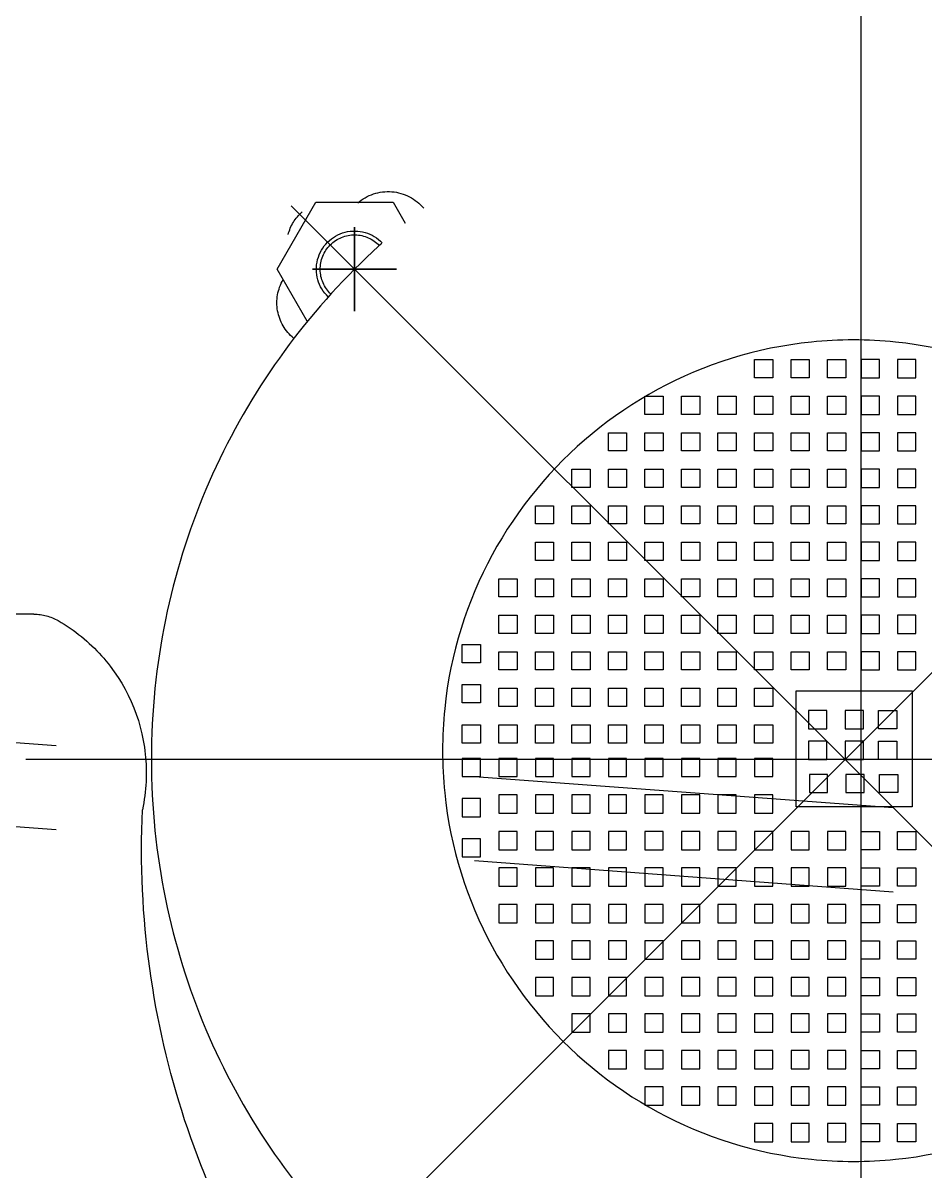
# Model space of a CAD drawing. Header units: millimetres. Extents: x 0 to 21000, y 0 to 14850.
# Drawn here: x 14876.6 to 15145.3, y 8149.8 to 8491.9 of the extents above; entities that cross this region are included whole.
import ezdxf

# ---------------------------------------------------------------- set-up
doc = ezdxf.new("R2010")
doc.units = ezdxf.units.MM
doc.header["$LTSCALE"] = 500
doc.linetypes.add('K', pattern=[2.5, 1.25, -0.25, 0.25, -0.25, 0.25, -0.25])
doc.layers.add('07', color=6, linetype='K')

# ---------------------------------------------------------------- blocks, each defined once
blk = doc.blocks.new('erewre')
at = {"layer": '07', "color": 6, "linetype": 'K'}
for p, q in [((9684.32, 9816.66), (9493.47, 7251.75)), ((9709.39, 9816.66), (9518.4, 7249.9))]:
    blk.add_line(p, q, dxfattribs=at)
blk = doc.blocks.new('fer')
at = {"layer": '07', "color": 6, "linetype": 'K', "ltscale": 1.5}
for p, q in [((15531.16, 7168), (15531.16, 6560.06)), ((15531.16, 6994.07), (15531.16, 6614.43)), ((15531.16, 6804.1), (15353.5, 6981.76)), ((15531.16, 6804.1), (15694.64, 6967.59)), ((15099.57, 6808.88), (16002.98, 6808.88)), ((15531.16, 6804.1), (15360.72, 6633.67)), ((15531.16, 6804.1), (15696.18, 6639.08)), ((15677.28, 6645.48), (15677.28, 6670.49)), ((15677.28, 6670.49), (15677.28, 6645.48)), ((15664.77, 6657.99), (15689.78, 6657.99)), ((15689.78, 6657.99), (15664.77, 6657.99)), ((15574.45, 6562.48), (15574.45, 6319.22))]:
    blk.add_line(p, q, dxfattribs=at)
at = {"layer": '07', "color": 6, "linetype": 'K', "ltscale": 8}
for p, q in [((15417.24, 6825.2), (15417.24, 6819.76)), ((15422.68, 6825.2), (15417.24, 6825.2)), ((15422.68, 6819.76), (15422.68, 6825.2)), ((15428.12, 6825.2), (15428.12, 6819.76)), ((15433.56, 6825.2), (15428.12, 6825.2)), ((15433.56, 6819.76), (15433.56, 6825.2)), ((15439, 6825.2), (15439, 6819.76)), ((15444.44, 6825.2), (15439, 6825.2)), ((15444.44, 6819.76), (15444.44, 6825.2)), ((15455.32, 6825.2), (15449.88, 6825.2)), ((15449.88, 6825.2), (15449.88, 6819.76)), ((15455.32, 6819.76), (15455.32, 6825.2)), ((15466.2, 6825.2), (15460.76, 6825.2)), ((15460.76, 6825.2), (15460.76, 6819.76)), ((15466.2, 6819.76), (15466.2, 6825.2)), ((15471.64, 6825.2), (15471.64, 6819.76)), ((15477.08, 6825.2), (15471.64, 6825.2)), ((15477.08, 6819.76), (15477.08, 6825.2)), ((15482.52, 6825.2), (15482.52, 6819.76)), ((15487.96, 6825.2), (15482.52, 6825.2)), ((15487.96, 6819.76), (15487.96, 6825.2)), ((15498.84, 6825.2), (15493.4, 6825.2)), ((15493.4, 6825.2), (15493.4, 6819.76)), ((15498.84, 6819.76), (15498.84, 6825.2)), ((15504.28, 6825.2), (15504.28, 6819.76)), ((15504.28, 6825.2), (15504.28, 6819.76)), ((15509.72, 6825.2), (15504.28, 6825.2)), ((15509.72, 6825.2), (15504.28, 6825.2)), ((15509.72, 6819.76), (15509.72, 6825.2)), ((15509.72, 6819.76), (15509.72, 6825.2)), ((15551.61, 6824.09), (15517.05, 6824.09)), ((15517.05, 6824.09), (15517.05, 6789.53)), ((15551.61, 6789.53), (15551.61, 6824.09)), ((15557.83, 6819.76), (15557.83, 6825.2)), ((15557.83, 6819.76), (15557.83, 6825.2)), ((15557.83, 6825.2), (15563.27, 6825.2)), ((15557.83, 6825.2), (15563.27, 6825.2)), ((15563.27, 6825.2), (15563.27, 6819.76)), ((15563.27, 6825.2), (15563.27, 6819.76)), ((15568.71, 6819.76), (15568.71, 6825.2)), ((15568.71, 6825.2), (15574.15, 6825.2)), ((15574.15, 6825.2), (15574.15, 6819.76)), ((15579.59, 6819.76), (15579.59, 6825.2)), ((15579.59, 6825.2), (15585.03, 6825.2)), ((15585.03, 6825.2), (15585.03, 6819.76)), ((15590.47, 6819.76), (15590.47, 6825.2)), ((15590.47, 6825.2), (15595.91, 6825.2)), ((15595.91, 6825.2), (15595.91, 6819.76)), ((15601.35, 6819.76), (15601.35, 6825.2)), ((15601.35, 6825.2), (15606.79, 6825.2)), ((15606.79, 6825.2), (15606.79, 6819.76)), ((15612.23, 6825.2), (15617.67, 6825.2)), ((15612.23, 6819.76), (15612.23, 6825.2)), ((15617.67, 6825.2), (15617.67, 6819.76)), ((15623.11, 6819.76), (15623.11, 6825.2)), ((15623.11, 6825.2), (15628.55, 6825.2)), ((15628.55, 6825.2), (15628.55, 6819.76)), ((15633.99, 6819.76), (15633.99, 6825.2)), ((15633.99, 6825.2), (15639.43, 6825.2)), ((15639.43, 6825.2), (15639.43, 6819.76)), ((15644.87, 6819.76), (15644.87, 6825.2)), ((15644.87, 6825.2), (15650.31, 6825.2)), ((15650.31, 6825.2), (15650.31, 6819.76)), ((15417.24, 6819.76), (15422.68, 6819.76)), ((15428.12, 6819.76), (15433.56, 6819.76)), ((15439, 6819.76), (15444.44, 6819.76)), ((15449.88, 6819.76), (15455.32, 6819.76)), ((15460.76, 6819.76), (15466.2, 6819.76)), ((15471.64, 6819.76), (15477.08, 6819.76)), ((15482.52, 6819.76), (15487.96, 6819.76)), ((15493.4, 6819.76), (15498.84, 6819.76)), ((15504.28, 6819.76), (15509.72, 6819.76)), ((15504.28, 6819.76), (15509.72, 6819.76)), ((15526.72, 6819.78), (15521.28, 6819.78)), ((15521.28, 6819.78), (15521.28, 6814.34)), ((15526.72, 6814.34), (15526.72, 6819.78)), ((15536.6, 6819.54), (15531.16, 6819.54)), ((15531.16, 6819.54), (15531.16, 6814.1)), ((15536.6, 6814.1), (15536.6, 6819.54)), ((15545.75, 6819.54), (15540.31, 6819.54)), ((15540.31, 6819.54), (15540.31, 6814.1)), ((15545.75, 6814.1), (15545.75, 6819.54)), ((15563.27, 6819.76), (15557.83, 6819.76)), ((15563.27, 6819.76), (15557.83, 6819.76)), ((15574.15, 6819.76), (15568.71, 6819.76)), ((15585.03, 6819.76), (15579.59, 6819.76)), ((15595.91, 6819.76), (15590.47, 6819.76)), ((15606.79, 6819.76), (15601.35, 6819.76)), ((15617.67, 6819.76), (15612.23, 6819.76)), ((15628.55, 6819.76), (15623.11, 6819.76)), ((15639.43, 6819.76), (15633.99, 6819.76)), ((15650.31, 6819.76), (15644.87, 6819.76)), ((15422.68, 6814.32), (15417.24, 6814.32)), ((15417.24, 6814.32), (15417.24, 6808.88)), ((15422.68, 6808.88), (15422.68, 6814.32)), ((15433.56, 6814.32), (15428.12, 6814.32)), ((15428.12, 6814.32), (15428.12, 6808.88)), ((15433.56, 6808.88), (15433.56, 6814.32)), ((15439, 6814.32), (15439, 6808.88)), ((15444.44, 6814.32), (15439, 6814.32)), ((15444.44, 6808.88), (15444.44, 6814.32)), ((15455.32, 6814.32), (15449.88, 6814.32)), ((15449.88, 6814.32), (15449.88, 6808.88)), ((15455.32, 6808.88), (15455.32, 6814.32)), ((15466.2, 6814.32), (15460.76, 6814.32)), ((15460.76, 6814.32), (15460.76, 6808.88)), ((15466.2, 6808.88), (15466.2, 6814.32)), ((15477.08, 6814.32), (15471.64, 6814.32)), ((15471.64, 6814.32), (15471.64, 6808.88)), ((15477.08, 6808.88), (15477.08, 6814.32)), ((15482.52, 6814.32), (15482.52, 6808.88)), ((15487.96, 6814.32), (15482.52, 6814.32)), ((15487.96, 6808.88), (15487.96, 6814.32)), ((15498.84, 6814.32), (15493.4, 6814.32)), ((15493.4, 6814.32), (15493.4, 6808.88)), ((15498.84, 6808.88), (15498.84, 6814.32)), ((15504.28, 6814.32), (15504.28, 6808.88)), ((15509.72, 6814.32), (15504.28, 6814.32)), ((15509.72, 6808.88), (15509.72, 6814.32)), ((15521.28, 6814.34), (15526.72, 6814.34)), ((15531.16, 6814.1), (15536.6, 6814.1)), ((15540.31, 6814.1), (15545.75, 6814.1)), ((15557.83, 6808.88), (15557.83, 6814.32)), ((15557.83, 6814.32), (15563.27, 6814.32)), ((15563.27, 6814.32), (15563.27, 6808.88)), ((15568.71, 6808.88), (15568.71, 6814.32)), ((15568.71, 6814.32), (15574.15, 6814.32)), ((15574.15, 6814.32), (15574.15, 6808.88)), ((15579.59, 6808.88), (15579.59, 6814.32)), ((15579.59, 6814.32), (15585.03, 6814.32)), ((15585.03, 6814.32), (15585.03, 6808.88)), ((15590.47, 6808.88), (15590.47, 6814.32)), ((15590.47, 6814.32), (15595.91, 6814.32)), ((15595.91, 6814.32), (15595.91, 6808.88)), ((15601.35, 6808.88), (15601.35, 6814.32)), ((15601.35, 6814.32), (15606.79, 6814.32)), ((15606.79, 6814.32), (15606.79, 6808.88)), ((15612.23, 6814.32), (15617.67, 6814.32)), ((15612.23, 6808.88), (15612.23, 6814.32)), ((15617.67, 6814.32), (15617.67, 6808.88)), ((15623.11, 6808.88), (15623.11, 6814.32)), ((15623.11, 6814.32), (15628.55, 6814.32)), ((15628.55, 6814.32), (15628.55, 6808.88)), ((15633.99, 6814.32), (15639.43, 6814.32)), ((15633.99, 6808.88), (15633.99, 6814.32)), ((15639.43, 6814.32), (15639.43, 6808.88)), ((15644.87, 6808.88), (15644.87, 6814.32)), ((15644.87, 6814.32), (15650.31, 6814.32)), ((15650.31, 6814.32), (15650.31, 6808.88)), ((15417.24, 6808.88), (15422.68, 6808.88)), ((15428.12, 6808.88), (15433.56, 6808.88)), ((15439, 6808.88), (15444.44, 6808.88)), ((15449.88, 6808.88), (15455.32, 6808.88)), ((15460.76, 6808.88), (15466.2, 6808.88)), ((15471.64, 6808.88), (15477.08, 6808.88)), ((15482.52, 6808.88), (15487.96, 6808.88)), ((15493.4, 6808.88), (15498.84, 6808.88)), ((15504.28, 6808.88), (15509.72, 6808.88)), ((15521.28, 6804.34), (15521.28, 6809.78)), ((15521.28, 6809.78), (15526.72, 6809.78)), ((15526.72, 6809.78), (15526.72, 6804.34)), ((15531.16, 6804.1), (15531.16, 6809.54)), ((15531.16, 6809.54), (15536.6, 6809.54)), ((15536.6, 6809.54), (15536.6, 6804.1)), ((15540.31, 6804.1), (15540.31, 6809.54)), ((15540.31, 6809.54), (15545.75, 6809.54)), ((15545.75, 6809.54), (15545.75, 6804.1)), ((15563.27, 6808.88), (15557.83, 6808.88)), ((15574.15, 6808.88), (15568.71, 6808.88)), ((15585.03, 6808.88), (15579.59, 6808.88)), ((15595.91, 6808.88), (15590.47, 6808.88)), ((15606.79, 6808.88), (15601.35, 6808.88)), ((15617.67, 6808.88), (15612.23, 6808.88)), ((15628.55, 6808.88), (15623.11, 6808.88)), ((15639.43, 6808.88), (15633.99, 6808.88)), ((15650.31, 6808.88), (15644.87, 6808.88)), ((15417.24, 6804.32), (15422.68, 6804.32)), ((15417.24, 6798.88), (15417.24, 6804.32)), ((15422.68, 6804.32), (15422.68, 6798.88)), ((15428.12, 6804.32), (15433.56, 6804.32)), ((15428.12, 6798.88), (15428.12, 6804.32)), ((15433.56, 6804.32), (15433.56, 6798.88)), ((15439, 6798.88), (15439, 6804.32)), ((15439, 6804.32), (15444.44, 6804.32)), ((15444.44, 6804.32), (15444.44, 6798.88)), ((15449.88, 6804.32), (15455.32, 6804.32)), ((15449.88, 6798.88), (15449.88, 6804.32)), ((15455.32, 6804.32), (15455.32, 6798.88)), ((15460.76, 6804.32), (15466.2, 6804.32)), ((15460.76, 6798.88), (15460.76, 6804.32)), ((15466.2, 6804.32), (15466.2, 6798.88)), ((15471.64, 6804.32), (15477.08, 6804.32)), ((15471.64, 6798.88), (15471.64, 6804.32)), ((15477.08, 6804.32), (15477.08, 6798.88)), ((15482.52, 6798.88), (15482.52, 6804.32)), ((15482.52, 6804.32), (15487.96, 6804.32)), ((15487.96, 6804.32), (15487.96, 6798.88)), ((15493.4, 6804.32), (15498.84, 6804.32)), ((15493.4, 6798.88), (15493.4, 6804.32)), ((15498.84, 6804.32), (15498.84, 6798.88)), ((15504.28, 6804.32), (15509.72, 6804.32)), ((15504.28, 6798.88), (15504.28, 6804.32)), ((15509.72, 6804.32), (15509.72, 6798.88)), ((15526.72, 6804.34), (15521.28, 6804.34)), ((15536.6, 6804.1), (15531.16, 6804.1)), ((15545.75, 6804.1), (15540.31, 6804.1)), ((15563.27, 6804.32), (15557.83, 6804.32)), ((15557.83, 6804.32), (15557.83, 6798.88)), ((15563.27, 6798.88), (15563.27, 6804.32)), ((15568.71, 6804.32), (15568.71, 6798.88)), ((15574.15, 6804.32), (15568.71, 6804.32)), ((15574.15, 6798.88), (15574.15, 6804.32)), ((15585.03, 6804.32), (15579.59, 6804.32)), ((15579.59, 6804.32), (15579.59, 6798.88)), ((15585.03, 6798.88), (15585.03, 6804.32)), ((15590.47, 6804.32), (15590.47, 6798.88)), ((15595.91, 6804.32), (15590.47, 6804.32)), ((15595.91, 6798.88), (15595.91, 6804.32)), ((15606.79, 6804.32), (15601.35, 6804.32)), ((15601.35, 6804.32), (15601.35, 6798.88)), ((15606.79, 6798.88), (15606.79, 6804.32)), ((15617.67, 6804.32), (15612.23, 6804.32)), ((15612.23, 6804.32), (15612.23, 6798.88)), ((15617.67, 6798.88), (15617.67, 6804.32)), ((15628.55, 6804.32), (15623.11, 6804.32)), ((15623.11, 6804.32), (15623.11, 6798.88)), ((15628.55, 6798.88), (15628.55, 6804.32)), ((15639.43, 6804.32), (15633.99, 6804.32)), ((15633.99, 6804.32), (15633.99, 6798.88)), ((15639.43, 6798.88), (15639.43, 6804.32)), ((15650.31, 6804.32), (15644.87, 6804.32)), ((15644.87, 6804.32), (15644.87, 6798.88)), ((15650.31, 6798.88), (15650.31, 6804.32)), ((15422.68, 6798.88), (15417.24, 6798.88)), ((15433.56, 6798.88), (15428.12, 6798.88)), ((15444.44, 6798.88), (15439, 6798.88)), ((15455.32, 6798.88), (15449.88, 6798.88)), ((15466.2, 6798.88), (15460.76, 6798.88)), ((15477.08, 6798.88), (15471.64, 6798.88)), ((15487.96, 6798.88), (15482.52, 6798.88)), ((15498.84, 6798.88), (15493.4, 6798.88)), ((15509.72, 6798.88), (15504.28, 6798.88)), ((15521.28, 6798.9), (15526.72, 6798.9)), ((15521.28, 6793.46), (15521.28, 6798.9)), ((15526.72, 6798.9), (15526.72, 6793.46)), ((15531.16, 6798.66), (15536.6, 6798.66)), ((15531.16, 6793.22), (15531.16, 6798.66)), ((15536.6, 6798.66), (15536.6, 6793.22)), ((15540.31, 6798.66), (15545.75, 6798.66)), ((15540.31, 6793.22), (15540.31, 6798.66)), ((15545.75, 6798.66), (15545.75, 6793.22)), ((15557.83, 6798.88), (15563.27, 6798.88)), ((15568.71, 6798.88), (15574.15, 6798.88)), ((15579.59, 6798.88), (15585.03, 6798.88)), ((15590.47, 6798.88), (15595.91, 6798.88)), ((15601.35, 6798.88), (15606.79, 6798.88)), ((15612.23, 6798.88), (15617.67, 6798.88)), ((15623.11, 6798.88), (15628.55, 6798.88)), ((15633.99, 6798.88), (15639.43, 6798.88)), ((15644.87, 6798.88), (15650.31, 6798.88)), ((15417.24, 6788), (15417.24, 6793.44)), ((15417.24, 6793.44), (15422.68, 6793.44)), ((15422.68, 6793.44), (15422.68, 6788)), ((15428.12, 6793.44), (15433.56, 6793.44)), ((15428.12, 6788), (15428.12, 6793.44)), ((15433.56, 6793.44), (15433.56, 6788)), ((15439, 6788), (15439, 6793.44)), ((15439, 6793.44), (15444.44, 6793.44)), ((15444.44, 6793.44), (15444.44, 6788)), ((15449.88, 6793.44), (15455.32, 6793.44)), ((15449.88, 6788), (15449.88, 6793.44)), ((15455.32, 6793.44), (15455.32, 6788)), ((15460.76, 6788), (15460.76, 6793.44)), ((15460.76, 6793.44), (15466.2, 6793.44)), ((15466.2, 6793.44), (15466.2, 6788)), ((15471.64, 6793.44), (15477.08, 6793.44)), ((15471.64, 6788), (15471.64, 6793.44)), ((15477.08, 6793.44), (15477.08, 6788)), ((15482.52, 6793.44), (15487.96, 6793.44)), ((15482.52, 6788), (15482.52, 6793.44)), ((15487.96, 6793.44), (15487.96, 6788)), ((15493.4, 6793.44), (15498.84, 6793.44)), ((15493.4, 6788), (15493.4, 6793.44)), ((15498.84, 6793.44), (15498.84, 6788)), ((15504.28, 6793.44), (15509.72, 6793.44)), ((15504.28, 6793.44), (15509.72, 6793.44)), ((15504.28, 6788), (15504.28, 6793.44)), ((15504.28, 6788), (15504.28, 6793.44)), ((15509.72, 6793.44), (15509.72, 6788)), ((15509.72, 6793.44), (15509.72, 6788)), ((15526.72, 6793.46), (15521.28, 6793.46)), ((15536.6, 6793.22), (15531.16, 6793.22)), ((15545.75, 6793.22), (15540.31, 6793.22)), ((15557.83, 6793.44), (15557.83, 6788)), ((15557.83, 6793.44), (15557.83, 6788)), ((15563.27, 6793.44), (15557.83, 6793.44)), ((15563.27, 6793.44), (15557.83, 6793.44)), ((15563.27, 6788), (15563.27, 6793.44)), ((15563.27, 6788), (15563.27, 6793.44)), ((15568.71, 6793.44), (15568.71, 6788)), ((15574.15, 6793.44), (15568.71, 6793.44)), ((15574.15, 6788), (15574.15, 6793.44)), ((15579.59, 6793.44), (15579.59, 6788)), ((15585.03, 6793.44), (15579.59, 6793.44)), ((15585.03, 6788), (15585.03, 6793.44)), ((15590.47, 6793.44), (15590.47, 6788)), ((15595.91, 6793.44), (15590.47, 6793.44)), ((15595.91, 6788), (15595.91, 6793.44)), ((15601.35, 6793.44), (15601.35, 6788)), ((15606.79, 6793.44), (15601.35, 6793.44)), ((15606.79, 6788), (15606.79, 6793.44)), ((15617.67, 6793.44), (15612.23, 6793.44)), ((15612.23, 6793.44), (15612.23, 6788)), ((15617.67, 6788), (15617.67, 6793.44)), ((15623.11, 6793.44), (15623.11, 6788)), ((15628.55, 6793.44), (15623.11, 6793.44)), ((15628.55, 6788), (15628.55, 6793.44)), ((15633.99, 6793.44), (15633.99, 6788)), ((15639.43, 6793.44), (15633.99, 6793.44)), ((15639.43, 6788), (15639.43, 6793.44)), ((15644.87, 6793.44), (15644.87, 6788)), ((15650.31, 6793.44), (15644.87, 6793.44)), ((15650.31, 6788), (15650.31, 6793.44)), ((15517.05, 6789.53), (15551.61, 6789.53)), ((15422.68, 6788), (15417.24, 6788)), ((15433.56, 6788), (15428.12, 6788)), ((15444.44, 6788), (15439, 6788)), ((15455.32, 6788), (15449.88, 6788)), ((15466.2, 6788), (15460.76, 6788)), ((15477.08, 6788), (15471.64, 6788)), ((15487.96, 6788), (15482.52, 6788)), ((15498.84, 6788), (15493.4, 6788)), ((15509.72, 6788), (15504.28, 6788)), ((15509.72, 6788), (15504.28, 6788)), ((15557.83, 6788), (15563.27, 6788)), ((15557.83, 6788), (15563.27, 6788)), ((15568.71, 6788), (15574.15, 6788)), ((15579.59, 6788), (15585.03, 6788)), ((15590.47, 6788), (15595.91, 6788)), ((15601.35, 6788), (15606.79, 6788)), ((15612.23, 6788), (15617.67, 6788)), ((15623.11, 6788), (15628.55, 6788)), ((15633.99, 6788), (15639.43, 6788)), ((15644.87, 6788), (15650.31, 6788)), ((15417.24, 6777.12), (15417.24, 6782.56)), ((15417.24, 6782.56), (15422.68, 6782.56)), ((15422.68, 6782.56), (15422.68, 6777.12)), ((15428.12, 6782.56), (15433.56, 6782.56)), ((15428.12, 6777.12), (15428.12, 6782.56)), ((15433.56, 6782.56), (15433.56, 6777.12)), ((15439, 6777.12), (15439, 6782.56)), ((15439, 6782.56), (15444.44, 6782.56)), ((15444.44, 6782.56), (15444.44, 6777.12)), ((15449.88, 6782.56), (15455.32, 6782.56)), ((15449.88, 6777.12), (15449.88, 6782.56)), ((15455.32, 6782.56), (15455.32, 6777.12)), ((15460.76, 6777.12), (15460.76, 6782.56)), ((15460.76, 6782.56), (15466.2, 6782.56)), ((15466.2, 6782.56), (15466.2, 6777.12)), ((15471.64, 6782.56), (15477.08, 6782.56)), ((15471.64, 6777.12), (15471.64, 6782.56)), ((15477.08, 6782.56), (15477.08, 6777.12)), ((15482.52, 6782.56), (15487.96, 6782.56)), ((15482.52, 6777.12), (15482.52, 6782.56)), ((15487.96, 6782.56), (15487.96, 6777.12)), ((15493.4, 6782.56), (15498.84, 6782.56)), ((15493.4, 6777.12), (15493.4, 6782.56)), ((15498.84, 6782.56), (15498.84, 6777.12)), ((15504.28, 6777.12), (15504.28, 6782.56)), ((15504.28, 6777.12), (15504.28, 6782.56)), ((15504.28, 6782.56), (15509.72, 6782.56)), ((15504.28, 6782.56), (15509.72, 6782.56)), ((15509.72, 6782.56), (15509.72, 6777.12)), ((15509.72, 6782.56), (15509.72, 6777.12)), ((15515.16, 6777.12), (15515.16, 6782.56)), ((15515.16, 6777.12), (15515.16, 6782.56)), ((15515.16, 6777.12), (15515.16, 6782.56)), ((15515.16, 6782.56), (15520.6, 6782.56)), ((15515.16, 6782.56), (15520.6, 6782.56)), ((15515.16, 6782.56), (15520.6, 6782.56)), ((15520.6, 6782.56), (15520.6, 6777.12)), ((15520.6, 6782.56), (15520.6, 6777.12)), ((15520.6, 6782.56), (15520.6, 6777.12)), ((15526.04, 6782.56), (15531.48, 6782.56)), ((15526.04, 6777.12), (15526.04, 6782.56)), ((15531.48, 6782.56), (15531.48, 6777.12)), ((15536.07, 6782.56), (15536.07, 6777.12)), ((15541.51, 6782.56), (15536.07, 6782.56)), ((15541.51, 6777.12), (15541.51, 6782.56)), ((15552.39, 6782.56), (15546.95, 6782.56)), ((15552.39, 6782.56), (15546.95, 6782.56)), ((15552.39, 6782.56), (15546.95, 6782.56)), ((15546.95, 6782.56), (15546.95, 6777.12)), ((15546.95, 6782.56), (15546.95, 6777.12)), ((15546.95, 6782.56), (15546.95, 6777.12)), ((15552.39, 6777.12), (15552.39, 6782.56)), ((15552.39, 6777.12), (15552.39, 6782.56)), ((15552.39, 6777.12), (15552.39, 6782.56)), ((15557.83, 6782.56), (15557.83, 6777.12)), ((15557.83, 6782.56), (15557.83, 6777.12)), ((15563.27, 6782.56), (15557.83, 6782.56)), ((15563.27, 6782.56), (15557.83, 6782.56)), ((15563.27, 6777.12), (15563.27, 6782.56)), ((15563.27, 6777.12), (15563.27, 6782.56)), ((15574.15, 6782.56), (15568.71, 6782.56)), ((15568.71, 6782.56), (15568.71, 6777.12)), ((15574.15, 6777.12), (15574.15, 6782.56)), ((15579.59, 6782.56), (15579.59, 6777.12)), ((15585.03, 6782.56), (15579.59, 6782.56)), ((15585.03, 6777.12), (15585.03, 6782.56)), ((15595.91, 6782.56), (15590.47, 6782.56)), ((15590.47, 6782.56), (15590.47, 6777.12)), ((15595.91, 6777.12), (15595.91, 6782.56)), ((15601.35, 6782.56), (15601.35, 6777.12)), ((15606.79, 6782.56), (15601.35, 6782.56)), ((15606.79, 6777.12), (15606.79, 6782.56)), ((15617.67, 6782.56), (15612.23, 6782.56)), ((15612.23, 6782.56), (15612.23, 6777.12)), ((15617.67, 6777.12), (15617.67, 6782.56)), ((15623.11, 6782.56), (15623.11, 6777.12)), ((15628.55, 6782.56), (15623.11, 6782.56)), ((15628.55, 6777.12), (15628.55, 6782.56)), ((15639.43, 6782.56), (15633.99, 6782.56)), ((15633.99, 6782.56), (15633.99, 6777.12)), ((15639.43, 6777.12), (15639.43, 6782.56)), ((15644.87, 6782.56), (15644.87, 6777.12)), ((15650.31, 6782.56), (15644.87, 6782.56)), ((15650.31, 6777.12), (15650.31, 6782.56)), ((15422.68, 6777.12), (15417.24, 6777.12)), ((15433.56, 6777.12), (15428.12, 6777.12)), ((15444.44, 6777.12), (15439, 6777.12)), ((15455.32, 6777.12), (15449.88, 6777.12)), ((15466.2, 6777.12), (15460.76, 6777.12)), ((15477.08, 6777.12), (15471.64, 6777.12)), ((15487.96, 6777.12), (15482.52, 6777.12)), ((15498.84, 6777.12), (15493.4, 6777.12)), ((15509.72, 6777.12), (15504.28, 6777.12)), ((15509.72, 6777.12), (15504.28, 6777.12)), ((15520.6, 6777.12), (15515.16, 6777.12)), ((15520.6, 6777.12), (15515.16, 6777.12)), ((15520.6, 6777.12), (15515.16, 6777.12)), ((15531.48, 6777.12), (15526.04, 6777.12)), ((15536.07, 6777.12), (15541.51, 6777.12)), ((15546.95, 6777.12), (15552.39, 6777.12)), ((15546.95, 6777.12), (15552.39, 6777.12)), ((15546.95, 6777.12), (15552.39, 6777.12)), ((15557.83, 6777.12), (15563.27, 6777.12)), ((15557.83, 6777.12), (15563.27, 6777.12)), ((15568.71, 6777.12), (15574.15, 6777.12)), ((15579.59, 6777.12), (15585.03, 6777.12)), ((15590.47, 6777.12), (15595.91, 6777.12)), ((15601.35, 6777.12), (15606.79, 6777.12)), ((15612.23, 6777.12), (15617.67, 6777.12)), ((15623.11, 6777.12), (15628.55, 6777.12)), ((15633.99, 6777.12), (15639.43, 6777.12)), ((15644.87, 6777.12), (15650.31, 6777.12)), ((15428.12, 6771.68), (15433.56, 6771.68)), ((15428.12, 6766.24), (15428.12, 6771.68)), ((15433.56, 6771.68), (15433.56, 6766.24)), ((15439, 6766.24), (15439, 6771.68)), ((15439, 6771.68), (15444.44, 6771.68)), ((15444.44, 6771.68), (15444.44, 6766.24)), ((15449.88, 6771.68), (15455.32, 6771.68)), ((15449.88, 6766.24), (15449.88, 6771.68)), ((15455.32, 6771.68), (15455.32, 6766.24)), ((15460.76, 6771.68), (15466.2, 6771.68)), ((15460.76, 6766.24), (15460.76, 6771.68)), ((15466.2, 6771.68), (15466.2, 6766.24)), ((15471.64, 6771.68), (15477.08, 6771.68)), ((15471.64, 6766.24), (15471.64, 6771.68)), ((15477.08, 6771.68), (15477.08, 6766.24)), ((15482.52, 6771.68), (15487.96, 6771.68)), ((15482.52, 6766.24), (15482.52, 6771.68)), ((15487.96, 6771.68), (15487.96, 6766.24)), ((15493.4, 6771.68), (15498.84, 6771.68)), ((15493.4, 6766.24), (15493.4, 6771.68)), ((15498.84, 6771.68), (15498.84, 6766.24)), ((15504.28, 6771.68), (15509.72, 6771.68)), ((15504.28, 6771.68), (15509.72, 6771.68)), ((15504.28, 6766.24), (15504.28, 6771.68)), ((15504.28, 6766.24), (15504.28, 6771.68)), ((15509.72, 6771.68), (15509.72, 6766.24)), ((15509.72, 6771.68), (15509.72, 6766.24)), ((15515.16, 6766.24), (15515.16, 6771.68)), ((15515.16, 6766.24), (15515.16, 6771.68)), ((15515.16, 6766.24), (15515.16, 6771.68)), ((15515.16, 6771.68), (15520.6, 6771.68)), ((15515.16, 6771.68), (15520.6, 6771.68)), ((15515.16, 6771.68), (15520.6, 6771.68)), ((15520.6, 6771.68), (15520.6, 6766.24)), ((15520.6, 6771.68), (15520.6, 6766.24)), ((15520.6, 6771.68), (15520.6, 6766.24)), ((15526.04, 6771.68), (15531.48, 6771.68)), ((15526.04, 6766.24), (15526.04, 6771.68)), ((15531.48, 6771.68), (15531.48, 6766.24)), ((15536.07, 6771.68), (15536.07, 6766.24)), ((15541.51, 6771.68), (15536.07, 6771.68)), ((15541.51, 6766.24), (15541.51, 6771.68)), ((15552.39, 6771.68), (15546.95, 6771.68)), ((15552.39, 6771.68), (15546.95, 6771.68)), ((15552.39, 6771.68), (15546.95, 6771.68)), ((15546.95, 6771.68), (15546.95, 6766.24)), ((15546.95, 6771.68), (15546.95, 6766.24)), ((15546.95, 6771.68), (15546.95, 6766.24)), ((15552.39, 6766.24), (15552.39, 6771.68)), ((15552.39, 6766.24), (15552.39, 6771.68)), ((15552.39, 6766.24), (15552.39, 6771.68)), ((15557.83, 6771.68), (15557.83, 6766.24)), ((15557.83, 6771.68), (15557.83, 6766.24)), ((15563.27, 6771.68), (15557.83, 6771.68)), ((15563.27, 6771.68), (15557.83, 6771.68)), ((15563.27, 6766.24), (15563.27, 6771.68)), ((15563.27, 6766.24), (15563.27, 6771.68)), ((15574.15, 6771.68), (15568.71, 6771.68)), ((15568.71, 6771.68), (15568.71, 6766.24)), ((15574.15, 6766.24), (15574.15, 6771.68)), ((15579.59, 6771.68), (15579.59, 6766.24)), ((15585.03, 6771.68), (15579.59, 6771.68)), ((15585.03, 6766.24), (15585.03, 6771.68)), ((15595.91, 6771.68), (15590.47, 6771.68)), ((15590.47, 6771.68), (15590.47, 6766.24)), ((15595.91, 6766.24), (15595.91, 6771.68)), ((15601.35, 6771.68), (15601.35, 6766.24)), ((15606.79, 6771.68), (15601.35, 6771.68)), ((15606.79, 6766.24), (15606.79, 6771.68)), ((15617.67, 6771.68), (15612.23, 6771.68)), ((15612.23, 6771.68), (15612.23, 6766.24)), ((15617.67, 6766.24), (15617.67, 6771.68)), ((15623.11, 6771.68), (15623.11, 6766.24)), ((15628.55, 6771.68), (15623.11, 6771.68)), ((15628.55, 6766.24), (15628.55, 6771.68)), ((15639.43, 6771.68), (15633.99, 6771.68)), ((15633.99, 6771.68), (15633.99, 6766.24)), ((15639.43, 6766.24), (15639.43, 6771.68)), ((15433.56, 6766.24), (15428.12, 6766.24)), ((15444.44, 6766.24), (15439, 6766.24)), ((15455.32, 6766.24), (15449.88, 6766.24)), ((15466.2, 6766.24), (15460.76, 6766.24)), ((15477.08, 6766.24), (15471.64, 6766.24)), ((15487.96, 6766.24), (15482.52, 6766.24)), ((15498.84, 6766.24), (15493.4, 6766.24)), ((15509.72, 6766.24), (15504.28, 6766.24)), ((15509.72, 6766.24), (15504.28, 6766.24)), ((15520.6, 6766.24), (15515.16, 6766.24)), ((15520.6, 6766.24), (15515.16, 6766.24)), ((15520.6, 6766.24), (15515.16, 6766.24)), ((15531.48, 6766.24), (15526.04, 6766.24)), ((15536.07, 6766.24), (15541.51, 6766.24)), ((15546.95, 6766.24), (15552.39, 6766.24)), ((15546.95, 6766.24), (15552.39, 6766.24)), ((15546.95, 6766.24), (15552.39, 6766.24)), ((15557.83, 6766.24), (15563.27, 6766.24)), ((15557.83, 6766.24), (15563.27, 6766.24)), ((15568.71, 6766.24), (15574.15, 6766.24)), ((15579.59, 6766.24), (15585.03, 6766.24)), ((15590.47, 6766.24), (15595.91, 6766.24)), ((15601.35, 6766.24), (15606.79, 6766.24)), ((15612.23, 6766.24), (15617.67, 6766.24)), ((15623.11, 6766.24), (15628.55, 6766.24)), ((15633.99, 6766.24), (15639.43, 6766.24)), ((15428.12, 6760.8), (15433.56, 6760.8)), ((15428.12, 6755.36), (15428.12, 6760.8)), ((15433.56, 6760.8), (15433.56, 6755.36)), ((15439, 6755.36), (15439, 6760.8)), ((15439, 6760.8), (15444.44, 6760.8)), ((15444.44, 6760.8), (15444.44, 6755.36)), ((15449.88, 6760.8), (15455.32, 6760.8)), ((15449.88, 6755.36), (15449.88, 6760.8)), ((15455.32, 6760.8), (15455.32, 6755.36)), ((15460.76, 6760.8), (15466.2, 6760.8)), ((15460.76, 6755.36), (15460.76, 6760.8)), ((15466.2, 6760.8), (15466.2, 6755.36)), ((15471.64, 6760.8), (15477.08, 6760.8)), ((15471.64, 6755.36), (15471.64, 6760.8)), ((15477.08, 6760.8), (15477.08, 6755.36)), ((15482.52, 6755.36), (15482.52, 6760.8)), ((15482.52, 6760.8), (15487.96, 6760.8)), ((15487.96, 6760.8), (15487.96, 6755.36)), ((15493.4, 6760.8), (15498.84, 6760.8)), ((15493.4, 6755.36), (15493.4, 6760.8)), ((15498.84, 6760.8), (15498.84, 6755.36)), ((15504.28, 6760.8), (15509.72, 6760.8)), ((15504.28, 6760.8), (15509.72, 6760.8)), ((15504.28, 6755.36), (15504.28, 6760.8)), ((15504.28, 6755.36), (15504.28, 6760.8)), ((15509.72, 6760.8), (15509.72, 6755.36)), ((15509.72, 6760.8), (15509.72, 6755.36)), ((15515.16, 6755.36), (15515.16, 6760.8)), ((15515.16, 6755.36), (15515.16, 6760.8)), ((15515.16, 6755.36), (15515.16, 6760.8)), ((15515.16, 6760.8), (15520.6, 6760.8)), ((15515.16, 6760.8), (15520.6, 6760.8)), ((15515.16, 6760.8), (15520.6, 6760.8)), ((15520.6, 6760.8), (15520.6, 6755.36)), ((15520.6, 6760.8), (15520.6, 6755.36)), ((15520.6, 6760.8), (15520.6, 6755.36)), ((15526.04, 6755.36), (15526.04, 6760.8)), ((15526.04, 6760.8), (15531.48, 6760.8)), ((15531.48, 6760.8), (15531.48, 6755.36)), ((15541.51, 6760.8), (15536.07, 6760.8)), ((15536.07, 6760.8), (15536.07, 6755.36)), ((15541.51, 6755.36), (15541.51, 6760.8)), ((15552.39, 6760.8), (15546.95, 6760.8)), ((15552.39, 6760.8), (15546.95, 6760.8)), ((15552.39, 6760.8), (15546.95, 6760.8)), ((15546.95, 6760.8), (15546.95, 6755.36)), ((15546.95, 6760.8), (15546.95, 6755.36)), ((15546.95, 6760.8), (15546.95, 6755.36)), ((15552.39, 6755.36), (15552.39, 6760.8)), ((15552.39, 6755.36), (15552.39, 6760.8)), ((15552.39, 6755.36), (15552.39, 6760.8)), ((15557.83, 6760.8), (15557.83, 6755.36)), ((15557.83, 6760.8), (15557.83, 6755.36)), ((15563.27, 6760.8), (15557.83, 6760.8)), ((15563.27, 6760.8), (15557.83, 6760.8)), ((15563.27, 6755.36), (15563.27, 6760.8)), ((15563.27, 6755.36), (15563.27, 6760.8)), ((15568.71, 6760.8), (15568.71, 6755.36)), ((15574.15, 6760.8), (15568.71, 6760.8)), ((15574.15, 6755.36), (15574.15, 6760.8)), ((15585.03, 6760.8), (15579.59, 6760.8)), ((15579.59, 6760.8), (15579.59, 6755.36)), ((15585.03, 6755.36), (15585.03, 6760.8)), ((15590.47, 6760.8), (15590.47, 6755.36)), ((15595.91, 6760.8), (15590.47, 6760.8)), ((15595.91, 6755.36), (15595.91, 6760.8)), ((15606.79, 6760.8), (15601.35, 6760.8)), ((15601.35, 6760.8), (15601.35, 6755.36)), ((15606.79, 6755.36), (15606.79, 6760.8)), ((15617.67, 6760.8), (15612.23, 6760.8)), ((15612.23, 6760.8), (15612.23, 6755.36)), ((15617.67, 6755.36), (15617.67, 6760.8)), ((15628.55, 6760.8), (15623.11, 6760.8)), ((15623.11, 6760.8), (15623.11, 6755.36)), ((15628.55, 6755.36), (15628.55, 6760.8)), ((15639.43, 6760.8), (15633.99, 6760.8)), ((15633.99, 6760.8), (15633.99, 6755.36)), ((15639.43, 6755.36), (15639.43, 6760.8)), ((15433.56, 6755.36), (15428.12, 6755.36)), ((15444.44, 6755.36), (15439, 6755.36)), ((15455.32, 6755.36), (15449.88, 6755.36)), ((15466.2, 6755.36), (15460.76, 6755.36)), ((15477.08, 6755.36), (15471.64, 6755.36)), ((15487.96, 6755.36), (15482.52, 6755.36)), ((15498.84, 6755.36), (15493.4, 6755.36)), ((15509.72, 6755.36), (15504.28, 6755.36)), ((15509.72, 6755.36), (15504.28, 6755.36)), ((15520.6, 6755.36), (15515.16, 6755.36)), ((15520.6, 6755.36), (15515.16, 6755.36)), ((15520.6, 6755.36), (15515.16, 6755.36)), ((15531.48, 6755.36), (15526.04, 6755.36)), ((15536.07, 6755.36), (15541.51, 6755.36)), ((15546.95, 6755.36), (15552.39, 6755.36)), ((15546.95, 6755.36), (15552.39, 6755.36)), ((15546.95, 6755.36), (15552.39, 6755.36)), ((15557.83, 6755.36), (15563.27, 6755.36)), ((15557.83, 6755.36), (15563.27, 6755.36)), ((15568.71, 6755.36), (15574.15, 6755.36)), ((15579.59, 6755.36), (15585.03, 6755.36)), ((15590.47, 6755.36), (15595.91, 6755.36)), ((15601.35, 6755.36), (15606.79, 6755.36)), ((15612.23, 6755.36), (15617.67, 6755.36)), ((15623.11, 6755.36), (15628.55, 6755.36)), ((15633.99, 6755.36), (15639.43, 6755.36)), ((15428.12, 6749.92), (15433.56, 6749.92)), ((15428.12, 6744.48), (15428.12, 6749.92)), ((15433.56, 6749.92), (15433.56, 6744.48)), ((15439, 6744.48), (15439, 6749.92)), ((15439, 6749.92), (15444.44, 6749.92)), ((15444.44, 6749.92), (15444.44, 6744.48)), ((15449.88, 6749.92), (15455.32, 6749.92)), ((15449.88, 6744.48), (15449.88, 6749.92)), ((15455.32, 6749.92), (15455.32, 6744.48)), ((15460.76, 6744.48), (15460.76, 6749.92)), ((15460.76, 6749.92), (15466.2, 6749.92)), ((15466.2, 6749.92), (15466.2, 6744.48)), ((15471.64, 6749.92), (15477.08, 6749.92)), ((15471.64, 6744.48), (15471.64, 6749.92)), ((15477.08, 6749.92), (15477.08, 6744.48)), ((15482.52, 6744.48), (15482.52, 6749.92)), ((15482.52, 6749.92), (15487.96, 6749.92)), ((15487.96, 6749.92), (15487.96, 6744.48)), ((15493.4, 6749.92), (15498.84, 6749.92)), ((15493.4, 6744.48), (15493.4, 6749.92)), ((15498.84, 6749.92), (15498.84, 6744.48)), ((15504.28, 6744.48), (15504.28, 6749.92)), ((15504.28, 6744.48), (15504.28, 6749.92)), ((15504.28, 6749.92), (15509.72, 6749.92)), ((15504.28, 6749.92), (15509.72, 6749.92)), ((15509.72, 6749.92), (15509.72, 6744.48)), ((15509.72, 6749.92), (15509.72, 6744.48)), ((15515.16, 6744.48), (15515.16, 6749.92)), ((15515.16, 6744.48), (15515.16, 6749.92)), ((15515.16, 6744.48), (15515.16, 6749.92)), ((15515.16, 6749.92), (15520.6, 6749.92)), ((15515.16, 6749.92), (15520.6, 6749.92)), ((15515.16, 6749.92), (15520.6, 6749.92)), ((15520.6, 6749.92), (15520.6, 6744.48)), ((15520.6, 6749.92), (15520.6, 6744.48)), ((15520.6, 6749.92), (15520.6, 6744.48)), ((15526.04, 6744.48), (15526.04, 6749.92)), ((15526.04, 6749.92), (15531.48, 6749.92)), ((15531.48, 6749.92), (15531.48, 6744.48)), ((15536.07, 6749.92), (15536.07, 6744.48)), ((15541.51, 6749.92), (15536.07, 6749.92)), ((15541.51, 6744.48), (15541.51, 6749.92)), ((15552.39, 6749.92), (15546.95, 6749.92)), ((15552.39, 6749.92), (15546.95, 6749.92)), ((15552.39, 6749.92), (15546.95, 6749.92)), ((15546.95, 6749.92), (15546.95, 6744.48)), ((15546.95, 6749.92), (15546.95, 6744.48)), ((15546.95, 6749.92), (15546.95, 6744.48)), ((15552.39, 6744.48), (15552.39, 6749.92)), ((15552.39, 6744.48), (15552.39, 6749.92)), ((15552.39, 6744.48), (15552.39, 6749.92)), ((15557.83, 6749.92), (15557.83, 6744.48)), ((15557.83, 6749.92), (15557.83, 6744.48)), ((15563.27, 6749.92), (15557.83, 6749.92)), ((15563.27, 6749.92), (15557.83, 6749.92)), ((15563.27, 6744.48), (15563.27, 6749.92)), ((15563.27, 6744.48), (15563.27, 6749.92)), ((15574.15, 6749.92), (15568.71, 6749.92)), ((15568.71, 6749.92), (15568.71, 6744.48)), ((15574.15, 6744.48), (15574.15, 6749.92)), ((15579.59, 6749.92), (15579.59, 6744.48)), ((15585.03, 6749.92), (15579.59, 6749.92)), ((15585.03, 6744.48), (15585.03, 6749.92)), ((15590.47, 6749.92), (15590.47, 6744.48)), ((15595.91, 6749.92), (15590.47, 6749.92)), ((15595.91, 6744.48), (15595.91, 6749.92)), ((15601.35, 6749.92), (15601.35, 6744.48)), ((15606.79, 6749.92), (15601.35, 6749.92)), ((15606.79, 6744.48), (15606.79, 6749.92)), ((15612.23, 6749.92), (15612.23, 6744.48)), ((15617.67, 6749.92), (15612.23, 6749.92)), ((15617.67, 6744.48), (15617.67, 6749.92)), ((15623.11, 6749.92), (15623.11, 6744.48)), ((15628.55, 6749.92), (15623.11, 6749.92)), ((15628.55, 6744.48), (15628.55, 6749.92)), ((15633.99, 6749.92), (15633.99, 6744.48)), ((15639.43, 6749.92), (15633.99, 6749.92)), ((15639.43, 6744.48), (15639.43, 6749.92)), ((15433.56, 6744.48), (15428.12, 6744.48)), ((15444.44, 6744.48), (15439, 6744.48)), ((15455.32, 6744.48), (15449.88, 6744.48)), ((15466.2, 6744.48), (15460.76, 6744.48)), ((15477.08, 6744.48), (15471.64, 6744.48)), ((15487.96, 6744.48), (15482.52, 6744.48)), ((15498.84, 6744.48), (15493.4, 6744.48)), ((15509.72, 6744.48), (15504.28, 6744.48)), ((15509.72, 6744.48), (15504.28, 6744.48)), ((15520.6, 6744.48), (15515.16, 6744.48)), ((15520.6, 6744.48), (15515.16, 6744.48)), ((15520.6, 6744.48), (15515.16, 6744.48)), ((15531.48, 6744.48), (15526.04, 6744.48)), ((15536.07, 6744.48), (15541.51, 6744.48)), ((15546.95, 6744.48), (15552.39, 6744.48)), ((15546.95, 6744.48), (15552.39, 6744.48)), ((15546.95, 6744.48), (15552.39, 6744.48)), ((15557.83, 6744.48), (15563.27, 6744.48)), ((15557.83, 6744.48), (15563.27, 6744.48)), ((15568.71, 6744.48), (15574.15, 6744.48)), ((15579.59, 6744.48), (15585.03, 6744.48)), ((15590.47, 6744.48), (15595.91, 6744.48)), ((15601.35, 6744.48), (15606.79, 6744.48)), ((15612.23, 6744.48), (15617.67, 6744.48)), ((15623.11, 6744.48), (15628.55, 6744.48)), ((15633.99, 6744.48), (15639.43, 6744.48)), ((15439, 6733.6), (15439, 6739.04)), ((15439, 6739.04), (15444.44, 6739.04)), ((15444.44, 6739.04), (15444.44, 6733.6)), ((15449.88, 6733.6), (15449.88, 6739.04)), ((15449.88, 6739.04), (15455.32, 6739.04)), ((15455.32, 6739.04), (15455.32, 6733.6)), ((15460.76, 6733.6), (15460.76, 6739.04)), ((15460.76, 6739.04), (15466.2, 6739.04)), ((15466.2, 6739.04), (15466.2, 6733.6)), ((15471.64, 6733.6), (15471.64, 6739.04)), ((15471.64, 6739.04), (15477.08, 6739.04)), ((15477.08, 6739.04), (15477.08, 6733.6)), ((15482.52, 6733.6), (15482.52, 6739.04)), ((15482.52, 6739.04), (15487.96, 6739.04)), ((15487.96, 6739.04), (15487.96, 6733.6)), ((15493.4, 6733.6), (15493.4, 6739.04)), ((15493.4, 6739.04), (15498.84, 6739.04)), ((15498.84, 6739.04), (15498.84, 6733.6)), ((15504.28, 6733.6), (15504.28, 6739.04)), ((15504.28, 6733.6), (15504.28, 6739.04)), ((15504.28, 6739.04), (15509.72, 6739.04)), ((15504.28, 6739.04), (15509.72, 6739.04)), ((15509.72, 6739.04), (15509.72, 6733.6)), ((15509.72, 6739.04), (15509.72, 6733.6)), ((15515.16, 6733.6), (15515.16, 6739.04)), ((15515.16, 6733.6), (15515.16, 6739.04)), ((15515.16, 6733.6), (15515.16, 6739.04)), ((15515.16, 6739.04), (15520.6, 6739.04)), ((15515.16, 6739.04), (15520.6, 6739.04)), ((15515.16, 6739.04), (15520.6, 6739.04)), ((15520.6, 6739.04), (15520.6, 6733.6)), ((15520.6, 6739.04), (15520.6, 6733.6)), ((15520.6, 6739.04), (15520.6, 6733.6)), ((15526.04, 6739.04), (15531.48, 6739.04)), ((15526.04, 6733.6), (15526.04, 6739.04)), ((15531.48, 6739.04), (15531.48, 6733.6)), ((15541.51, 6739.04), (15536.07, 6739.04)), ((15536.07, 6739.04), (15536.07, 6733.6)), ((15541.51, 6733.6), (15541.51, 6739.04)), ((15552.39, 6739.04), (15546.95, 6739.04)), ((15552.39, 6739.04), (15546.95, 6739.04)), ((15552.39, 6739.04), (15546.95, 6739.04)), ((15546.95, 6739.04), (15546.95, 6733.6)), ((15546.95, 6739.04), (15546.95, 6733.6)), ((15546.95, 6739.04), (15546.95, 6733.6)), ((15552.39, 6733.6), (15552.39, 6739.04)), ((15552.39, 6733.6), (15552.39, 6739.04)), ((15552.39, 6733.6), (15552.39, 6739.04)), ((15563.27, 6739.04), (15557.83, 6739.04)), ((15563.27, 6739.04), (15557.83, 6739.04)), ((15557.83, 6739.04), (15557.83, 6733.6)), ((15557.83, 6739.04), (15557.83, 6733.6)), ((15563.27, 6733.6), (15563.27, 6739.04)), ((15563.27, 6733.6), (15563.27, 6739.04)), ((15568.71, 6739.04), (15568.71, 6733.6)), ((15574.15, 6739.04), (15568.71, 6739.04)), ((15574.15, 6733.6), (15574.15, 6739.04)), ((15579.59, 6739.04), (15579.59, 6733.6)), ((15585.03, 6739.04), (15579.59, 6739.04)), ((15585.03, 6733.6), (15585.03, 6739.04)), ((15590.47, 6739.04), (15590.47, 6733.6)), ((15595.91, 6739.04), (15590.47, 6739.04)), ((15595.91, 6733.6), (15595.91, 6739.04)), ((15601.35, 6739.04), (15601.35, 6733.6)), ((15606.79, 6739.04), (15601.35, 6739.04)), ((15606.79, 6733.6), (15606.79, 6739.04)), ((15612.23, 6739.04), (15612.23, 6733.6)), ((15617.67, 6739.04), (15612.23, 6739.04)), ((15617.67, 6733.6), (15617.67, 6739.04)), ((15623.11, 6739.04), (15623.11, 6733.6)), ((15628.55, 6739.04), (15623.11, 6739.04)), ((15628.55, 6733.6), (15628.55, 6739.04)), ((15444.44, 6733.6), (15439, 6733.6)), ((15455.32, 6733.6), (15449.88, 6733.6)), ((15466.2, 6733.6), (15460.76, 6733.6)), ((15477.08, 6733.6), (15471.64, 6733.6)), ((15487.96, 6733.6), (15482.52, 6733.6)), ((15498.84, 6733.6), (15493.4, 6733.6)), ((15509.72, 6733.6), (15504.28, 6733.6)), ((15509.72, 6733.6), (15504.28, 6733.6)), ((15520.6, 6733.6), (15515.16, 6733.6)), ((15520.6, 6733.6), (15515.16, 6733.6)), ((15520.6, 6733.6), (15515.16, 6733.6)), ((15531.48, 6733.6), (15526.04, 6733.6)), ((15536.07, 6733.6), (15541.51, 6733.6)), ((15546.95, 6733.6), (15552.39, 6733.6)), ((15546.95, 6733.6), (15552.39, 6733.6)), ((15546.95, 6733.6), (15552.39, 6733.6)), ((15557.83, 6733.6), (15563.27, 6733.6)), ((15557.83, 6733.6), (15563.27, 6733.6)), ((15568.71, 6733.6), (15574.15, 6733.6)), ((15579.59, 6733.6), (15585.03, 6733.6)), ((15590.47, 6733.6), (15595.91, 6733.6)), ((15601.35, 6733.6), (15606.79, 6733.6)), ((15612.23, 6733.6), (15617.67, 6733.6)), ((15623.11, 6733.6), (15628.55, 6733.6)), ((15449.88, 6728.16), (15455.32, 6728.16)), ((15449.88, 6722.72), (15449.88, 6728.16)), ((15455.32, 6728.16), (15455.32, 6722.72)), ((15460.76, 6722.72), (15460.76, 6728.16)), ((15460.76, 6728.16), (15466.2, 6728.16)), ((15466.2, 6728.16), (15466.2, 6722.72)), ((15471.64, 6728.16), (15477.08, 6728.16)), ((15471.64, 6722.72), (15471.64, 6728.16)), ((15477.08, 6728.16), (15477.08, 6722.72)), ((15482.52, 6722.72), (15482.52, 6728.16)), ((15482.52, 6728.16), (15487.96, 6728.16)), ((15487.96, 6728.16), (15487.96, 6722.72)), ((15493.4, 6728.16), (15498.84, 6728.16)), ((15493.4, 6722.72), (15493.4, 6728.16)), ((15498.84, 6728.16), (15498.84, 6722.72)), ((15504.28, 6722.72), (15504.28, 6728.16)), ((15504.28, 6722.72), (15504.28, 6728.16)), ((15504.28, 6728.16), (15509.72, 6728.16)), ((15504.28, 6728.16), (15509.72, 6728.16)), ((15509.72, 6728.16), (15509.72, 6722.72)), ((15509.72, 6728.16), (15509.72, 6722.72)), ((15515.16, 6722.72), (15515.16, 6728.16)), ((15515.16, 6722.72), (15515.16, 6728.16)), ((15515.16, 6722.72), (15515.16, 6728.16)), ((15515.16, 6728.16), (15520.6, 6728.16)), ((15515.16, 6728.16), (15520.6, 6728.16)), ((15515.16, 6728.16), (15520.6, 6728.16)), ((15520.6, 6728.16), (15520.6, 6722.72)), ((15520.6, 6728.16), (15520.6, 6722.72)), ((15520.6, 6728.16), (15520.6, 6722.72)), ((15526.04, 6722.72), (15526.04, 6728.16)), ((15526.04, 6728.16), (15531.48, 6728.16)), ((15531.48, 6728.16), (15531.48, 6722.72)), ((15541.51, 6728.16), (15536.07, 6728.16)), ((15536.07, 6728.16), (15536.07, 6722.72)), ((15541.51, 6722.72), (15541.51, 6728.16)), ((15552.39, 6728.16), (15546.95, 6728.16)), ((15552.39, 6728.16), (15546.95, 6728.16)), ((15552.39, 6728.16), (15546.95, 6728.16)), ((15546.95, 6728.16), (15546.95, 6722.72)), ((15546.95, 6728.16), (15546.95, 6722.72)), ((15546.95, 6728.16), (15546.95, 6722.72)), ((15552.39, 6722.72), (15552.39, 6728.16)), ((15552.39, 6722.72), (15552.39, 6728.16)), ((15552.39, 6722.72), (15552.39, 6728.16)), ((15557.83, 6728.16), (15557.83, 6722.72)), ((15557.83, 6728.16), (15557.83, 6722.72)), ((15563.27, 6728.16), (15557.83, 6728.16)), ((15563.27, 6728.16), (15557.83, 6728.16)), ((15563.27, 6722.72), (15563.27, 6728.16)), ((15563.27, 6722.72), (15563.27, 6728.16)), ((15568.71, 6728.16), (15568.71, 6722.72)), ((15574.15, 6728.16), (15568.71, 6728.16)), ((15574.15, 6722.72), (15574.15, 6728.16)), ((15579.59, 6728.16), (15579.59, 6722.72)), ((15585.03, 6728.16), (15579.59, 6728.16)), ((15585.03, 6722.72), (15585.03, 6728.16)), ((15590.47, 6728.16), (15590.47, 6722.72)), ((15595.91, 6728.16), (15590.47, 6728.16)), ((15595.91, 6722.72), (15595.91, 6728.16)), ((15601.35, 6728.16), (15601.35, 6722.72)), ((15606.79, 6728.16), (15601.35, 6728.16)), ((15606.79, 6722.72), (15606.79, 6728.16)), ((15617.67, 6728.16), (15612.23, 6728.16)), ((15612.23, 6728.16), (15612.23, 6722.72)), ((15617.67, 6722.72), (15617.67, 6728.16)), ((15455.32, 6722.72), (15449.88, 6722.72)), ((15466.2, 6722.72), (15460.76, 6722.72)), ((15477.08, 6722.72), (15471.64, 6722.72)), ((15487.96, 6722.72), (15482.52, 6722.72)), ((15498.84, 6722.72), (15493.4, 6722.72)), ((15509.72, 6722.72), (15504.28, 6722.72)), ((15509.72, 6722.72), (15504.28, 6722.72)), ((15520.6, 6722.72), (15515.16, 6722.72)), ((15520.6, 6722.72), (15515.16, 6722.72)), ((15520.6, 6722.72), (15515.16, 6722.72)), ((15531.48, 6722.72), (15526.04, 6722.72)), ((15536.07, 6722.72), (15541.51, 6722.72)), ((15546.95, 6722.72), (15552.39, 6722.72)), ((15546.95, 6722.72), (15552.39, 6722.72)), ((15546.95, 6722.72), (15552.39, 6722.72)), ((15557.83, 6722.72), (15563.27, 6722.72)), ((15557.83, 6722.72), (15563.27, 6722.72)), ((15568.71, 6722.72), (15574.15, 6722.72)), ((15579.59, 6722.72), (15585.03, 6722.72)), ((15590.47, 6722.72), (15595.91, 6722.72)), ((15601.35, 6722.72), (15606.79, 6722.72)), ((15612.23, 6722.72), (15617.67, 6722.72)), ((15460.76, 6717.28), (15466.2, 6717.28)), ((15460.76, 6711.84), (15460.76, 6717.28)), ((15466.2, 6717.28), (15466.2, 6711.84)), ((15471.64, 6717.28), (15477.08, 6717.28)), ((15471.64, 6711.84), (15471.64, 6717.28)), ((15477.08, 6717.28), (15477.08, 6711.84)), ((15482.52, 6711.84), (15482.52, 6717.28)), ((15482.52, 6717.28), (15487.96, 6717.28)), ((15487.96, 6717.28), (15487.96, 6711.84)), ((15493.4, 6717.28), (15498.84, 6717.28)), ((15493.4, 6711.84), (15493.4, 6717.28)), ((15498.84, 6717.28), (15498.84, 6711.84)), ((15504.28, 6717.28), (15509.72, 6717.28)), ((15504.28, 6717.28), (15509.72, 6717.28)), ((15504.28, 6711.84), (15504.28, 6717.28)), ((15504.28, 6711.84), (15504.28, 6717.28)), ((15509.72, 6717.28), (15509.72, 6711.84)), ((15509.72, 6717.28), (15509.72, 6711.84)), ((15515.16, 6711.84), (15515.16, 6717.28)), ((15515.16, 6711.84), (15515.16, 6717.28)), ((15515.16, 6711.84), (15515.16, 6717.28)), ((15515.16, 6717.28), (15520.6, 6717.28)), ((15515.16, 6717.28), (15520.6, 6717.28)), ((15515.16, 6717.28), (15520.6, 6717.28)), ((15520.6, 6717.28), (15520.6, 6711.84)), ((15520.6, 6717.28), (15520.6, 6711.84)), ((15520.6, 6717.28), (15520.6, 6711.84)), ((15526.04, 6711.84), (15526.04, 6717.28)), ((15526.04, 6717.28), (15531.48, 6717.28)), ((15531.48, 6717.28), (15531.48, 6711.84)), ((15541.51, 6717.28), (15536.07, 6717.28)), ((15536.07, 6717.28), (15536.07, 6711.84)), ((15541.51, 6711.84), (15541.51, 6717.28)), ((15552.39, 6717.28), (15546.95, 6717.28)), ((15552.39, 6717.28), (15546.95, 6717.28)), ((15552.39, 6717.28), (15546.95, 6717.28)), ((15546.95, 6717.28), (15546.95, 6711.84)), ((15546.95, 6717.28), (15546.95, 6711.84)), ((15546.95, 6717.28), (15546.95, 6711.84)), ((15552.39, 6711.84), (15552.39, 6717.28)), ((15552.39, 6711.84), (15552.39, 6717.28)), ((15552.39, 6711.84), (15552.39, 6717.28)), ((15563.27, 6717.28), (15557.83, 6717.28)), ((15563.27, 6717.28), (15557.83, 6717.28)), ((15557.83, 6717.28), (15557.83, 6711.84)), ((15557.83, 6717.28), (15557.83, 6711.84)), ((15563.27, 6711.84), (15563.27, 6717.28)), ((15563.27, 6711.84), (15563.27, 6717.28)), ((15568.71, 6717.28), (15568.71, 6711.84)), ((15574.15, 6717.28), (15568.71, 6717.28)), ((15574.15, 6711.84), (15574.15, 6717.28)), ((15585.03, 6717.28), (15579.59, 6717.28)), ((15579.59, 6717.28), (15579.59, 6711.84)), ((15585.03, 6711.84), (15585.03, 6717.28)), ((15590.47, 6717.28), (15590.47, 6711.84)), ((15595.91, 6717.28), (15590.47, 6717.28)), ((15595.91, 6711.84), (15595.91, 6717.28)), ((15606.79, 6717.28), (15601.35, 6717.28)), ((15601.35, 6717.28), (15601.35, 6711.84)), ((15606.79, 6711.84), (15606.79, 6717.28)), ((15466.2, 6711.84), (15460.76, 6711.84)), ((15477.08, 6711.84), (15471.64, 6711.84)), ((15487.96, 6711.84), (15482.52, 6711.84)), ((15498.84, 6711.84), (15493.4, 6711.84)), ((15509.72, 6711.84), (15504.28, 6711.84)), ((15509.72, 6711.84), (15504.28, 6711.84)), ((15520.6, 6711.84), (15515.16, 6711.84)), ((15520.6, 6711.84), (15515.16, 6711.84)), ((15520.6, 6711.84), (15515.16, 6711.84)), ((15531.48, 6711.84), (15526.04, 6711.84)), ((15536.07, 6711.84), (15541.51, 6711.84)), ((15546.95, 6711.84), (15552.39, 6711.84)), ((15546.95, 6711.84), (15552.39, 6711.84)), ((15546.95, 6711.84), (15552.39, 6711.84)), ((15557.83, 6711.84), (15563.27, 6711.84)), ((15557.83, 6711.84), (15563.27, 6711.84)), ((15568.71, 6711.84), (15574.15, 6711.84)), ((15579.59, 6711.84), (15585.03, 6711.84)), ((15590.47, 6711.84), (15595.91, 6711.84)), ((15601.35, 6711.84), (15606.79, 6711.84)), ((15482.52, 6706.4), (15487.96, 6706.4)), ((15482.52, 6700.96), (15482.52, 6706.4)), ((15487.96, 6706.4), (15487.96, 6700.96)), ((15493.4, 6706.4), (15498.84, 6706.4)), ((15493.4, 6700.96), (15493.4, 6706.4)), ((15498.84, 6706.4), (15498.84, 6700.96)), ((15504.28, 6700.96), (15504.28, 6706.4)), ((15504.28, 6700.96), (15504.28, 6706.4)), ((15504.28, 6706.4), (15509.72, 6706.4)), ((15504.28, 6706.4), (15509.72, 6706.4)), ((15509.72, 6706.4), (15509.72, 6700.96)), ((15509.72, 6706.4), (15509.72, 6700.96)), ((15515.16, 6700.96), (15515.16, 6706.4)), ((15515.16, 6700.96), (15515.16, 6706.4)), ((15515.16, 6700.96), (15515.16, 6706.4)), ((15515.16, 6706.4), (15520.6, 6706.4)), ((15515.16, 6706.4), (15520.6, 6706.4)), ((15515.16, 6706.4), (15520.6, 6706.4)), ((15520.6, 6706.4), (15520.6, 6700.96)), ((15520.6, 6706.4), (15520.6, 6700.96)), ((15520.6, 6706.4), (15520.6, 6700.96)), ((15526.04, 6706.4), (15531.48, 6706.4)), ((15526.04, 6700.96), (15526.04, 6706.4)), ((15531.48, 6706.4), (15531.48, 6700.96)), ((15536.07, 6706.4), (15536.07, 6700.96)), ((15541.51, 6706.4), (15536.07, 6706.4)), ((15541.51, 6700.96), (15541.51, 6706.4)), ((15552.39, 6706.4), (15546.95, 6706.4)), ((15552.39, 6706.4), (15546.95, 6706.4)), ((15552.39, 6706.4), (15546.95, 6706.4)), ((15546.95, 6706.4), (15546.95, 6700.96)), ((15546.95, 6706.4), (15546.95, 6700.96)), ((15546.95, 6706.4), (15546.95, 6700.96)), ((15552.39, 6700.96), (15552.39, 6706.4)), ((15552.39, 6700.96), (15552.39, 6706.4)), ((15552.39, 6700.96), (15552.39, 6706.4)), ((15557.83, 6706.4), (15557.83, 6700.96)), ((15557.83, 6706.4), (15557.83, 6700.96)), ((15563.27, 6706.4), (15557.83, 6706.4)), ((15563.27, 6706.4), (15557.83, 6706.4)), ((15563.27, 6700.96), (15563.27, 6706.4)), ((15563.27, 6700.96), (15563.27, 6706.4)), ((15568.71, 6706.4), (15568.71, 6700.96)), ((15574.15, 6706.4), (15568.71, 6706.4)), ((15574.15, 6700.96), (15574.15, 6706.4)), ((15579.59, 6706.4), (15579.59, 6700.96)), ((15585.03, 6706.4), (15579.59, 6706.4)), ((15585.03, 6700.96), (15585.03, 6706.4)), ((15487.96, 6700.96), (15482.52, 6700.96)), ((15498.84, 6700.96), (15493.4, 6700.96)), ((15509.72, 6700.96), (15504.28, 6700.96)), ((15509.72, 6700.96), (15504.28, 6700.96)), ((15520.6, 6700.96), (15515.16, 6700.96)), ((15520.6, 6700.96), (15515.16, 6700.96)), ((15520.6, 6700.96), (15515.16, 6700.96)), ((15531.48, 6700.96), (15526.04, 6700.96)), ((15536.07, 6700.96), (15541.51, 6700.96)), ((15546.95, 6700.96), (15552.39, 6700.96)), ((15546.95, 6700.96), (15552.39, 6700.96)), ((15546.95, 6700.96), (15552.39, 6700.96)), ((15557.83, 6700.96), (15563.27, 6700.96)), ((15557.83, 6700.96), (15563.27, 6700.96)), ((15568.71, 6700.96), (15574.15, 6700.96)), ((15579.59, 6700.96), (15585.03, 6700.96)), ((15502.1, 6690.08), (15502.1, 6695.52)), ((15502.1, 6695.52), (15507.54, 6695.52)), ((15507.54, 6695.52), (15507.54, 6690.08)), ((15514.07, 6695.52), (15519.51, 6695.52)), ((15514.07, 6690.08), (15514.07, 6695.52)), ((15519.51, 6695.52), (15519.51, 6690.08)), ((15526.04, 6695.52), (15531.48, 6695.52)), ((15526.04, 6690.08), (15526.04, 6695.52)), ((15531.48, 6695.52), (15531.48, 6690.08)), ((15536.07, 6695.52), (15536.07, 6690.08)), ((15541.51, 6695.52), (15536.07, 6695.52)), ((15541.51, 6690.08), (15541.51, 6695.52)), ((15553.48, 6695.52), (15548.04, 6695.52)), ((15548.04, 6695.52), (15548.04, 6690.08)), ((15553.48, 6690.08), (15553.48, 6695.52)), ((15560.01, 6695.52), (15560.01, 6690.08)), ((15565.45, 6695.52), (15560.01, 6695.52)), ((15565.45, 6690.08), (15565.45, 6695.52)), ((15507.54, 6690.08), (15502.1, 6690.08)), ((15519.51, 6690.08), (15514.07, 6690.08)), ((15531.48, 6690.08), (15526.04, 6690.08)), ((15536.07, 6690.08), (15541.51, 6690.08)), ((15548.04, 6690.08), (15553.48, 6690.08)), ((15560.01, 6690.08), (15565.45, 6690.08))]:
    blk.add_line(p, q, dxfattribs=at)
at = {"layer": '07', "color": 6, "linetype": 'K', "ltscale": 1.5}
blk.add_lwpolyline([(15661.76, 6643.9), (15677.28, 6634.94), (15697.23, 6646.47), (15697.23, 6669.51), (15691.02, 6673.09)], dxfattribs=at)
blk.add_circle((15531.16, 6804.09), 206.63, dxfattribs=at)
at = {"layer": '07', "color": 6, "linetype": 'K', "ltscale": 8}
blk.add_circle((15533.78, 6806.6), 122.4, dxfattribs=at)
at = {"layer": '07', "color": 6, "linetype": 'K', "ltscale": 1.5}
for centre, radius, start, end in [((15504.07, 6727.64), 416.92, 341.9827, 86.2743), ((15504.65, 6854.79), 260.25, 191.2298, 272.534), ((15686.67, 6667.99), 13.73, 318.6293, 50.444), ((15686.67, 6667.99), 13.73, 318.6293, 50.444), ((15677.28, 6657.99), 11.37, 223.497, 46.503), ((15677.28, 6657.99), 11.37, 223.497, 46.503), ((15677.28, 6657.99), 10.23, 315, 46.3526), ((15677.28, 6657.99), 10.23, 315, 46.3526), ((15677.28, 6657.99), 10.23, 223.6474, 315), ((15677.28, 6657.99), 10.23, 223.6474, 315), ((15684.42, 6650.83), 13.01, 284.0112, 319.5827), ((15667.27, 6648.59), 13.73, 219.556, 300.2451), ((15667.27, 6648.59), 13.73, 219.556, 300.2451), ((15527.16, 6543.65), 52.31, 29.8307, 102.1424), ((15560, 6562.48), 14.45, 0, 29.8307)]:
    blk.add_arc(centre, radius, start, end, dxfattribs=at)
blk.add_point((15677.28, 6657.99), dxfattribs=at)
blk.add_point((15677.28, 6657.99), dxfattribs=at)

msp = doc.modelspace()

# ---------------------------------------------------------------- block references
at = {"layer": '07', "rotation": 270}
msp.add_blockref('erewre', (6316.36, 17868.1), dxfattribs=at)
at = {"layer": '07', "xscale": -1, "rotation": 270}
msp.add_blockref('fer', (8317.37, -7258.73), dxfattribs=at)

doc.saveas('drawing.dxf')
